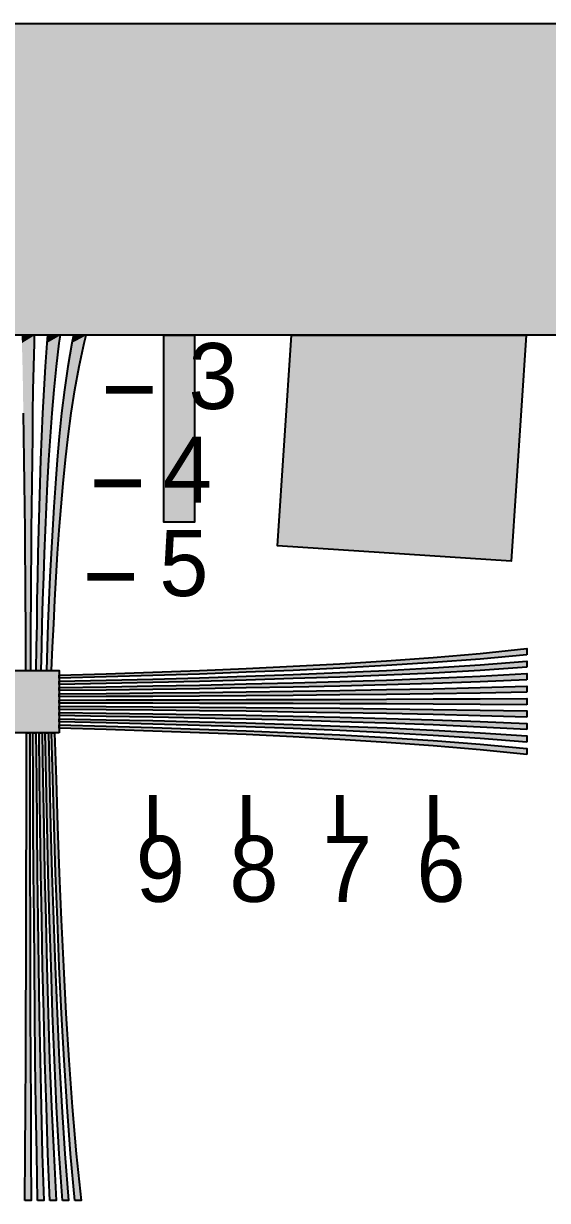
# Model space of a CAD drawing. Header units: millimetres. Extents: x 178 to 1404, y 24 to 984.
# Drawn here: x 351.2 to 485.6, y 682.3 to 984.2 of the extents above; entities that cross this region are included whole.
import ezdxf

# ---------------------------------------------------------------- set-up
doc = ezdxf.new("R2010")
doc.units = ezdxf.units.MM
for name, color, linetype in [('FRAME', 7, 'Continuous'), ('LABELS', 7, 'Continuous'), ('PERIPHERY', 7, 'Continuous'), ('SFR', 7, 'Continuous')]:
    doc.layers.add(name, color=color, linetype=linetype)

msp = doc.modelspace()

# ---------------------------------------------------------------- hatches: boundary and pattern name
at = {"layer": 'FRAME', "true_color": 0x000000}
h = msp.add_hatch(color=7, dxfattribs=at)
h.dxf.hatch_style = 1
h.paths.add_polyline_path([(177.8, 984.25), (1404.44, 984.25), (1404.44, 904.25), (177.8, 904.25), (177.8, 984.25)])
h = msp.add_hatch(color=7, dxfattribs=at)
h.dxf.hatch_style = 1
h.paths.add_polyline_path([(387.17, 904.25), (395.07, 904.25), (395.07, 856.27), (387.17, 856.27), (387.17, 904.25)])
at = {"layer": 'PERIPHERY', "true_color": 0x000000}
h = msp.add_hatch(color=7, dxfattribs=at)
h.dxf.hatch_style = 1
h.paths.add_polyline_path([(350.69, 904.25), (350.75, 902.26), (350.91, 896.26), (351.03, 890.26), (351.11, 884.26), (351.19, 878.26), (351.27, 872.26), (351.35, 866.26), (351.39, 860.26), (351.47, 854.26), (351.51, 848.26), (351.55, 842.26), (351.59, 836.26), (351.63, 830.26), (351.67, 824.26), (351.67, 818.26), (353.03, 818.26), (353.03, 824.26), (353.07, 830.26), (353.11, 836.26), (353.14, 842.26), (353.18, 848.26), (353.22, 854.26), (353.3, 860.26), (353.34, 866.26), (353.43, 872.26), (353.51, 878.26), (353.59, 884.26), (353.67, 890.26), (353.79, 896.26), (353.95, 902.26), (354, 904.25), (350.69, 904.25)])
h = msp.add_hatch(color=7, dxfattribs=at)
h.dxf.hatch_style = 1
h.paths.add_polyline_path([(357.32, 904.25), (357.15, 902.26), (356.7, 896.26), (356.34, 890.26), (356.02, 884.26), (355.78, 878.26), (355.54, 872.26), (355.34, 866.26), (355.18, 860.26), (355.02, 854.26), (354.86, 848.26), (354.74, 842.26), (354.62, 836.26), (354.54, 830.26), (354.42, 824.26), (354.34, 818.26), (355.66, 818.26), (355.82, 824.26), (355.98, 830.26), (356.14, 836.26), (356.34, 842.26), (356.55, 848.26), (356.79, 854.26), (357.06, 860.26), (357.34, 866.26), (357.66, 872.26), (358.07, 878.26), (358.51, 884.26), (359.02, 890.26), (359.63, 896.26), (360.35, 902.26), (360.64, 904.25), (357.32, 904.25)])
h = msp.add_hatch(color=7, dxfattribs=at)
h.dxf.hatch_style = 1
h.paths.add_polyline_path([(363.96, 904.25), (363.55, 902.26), (362.55, 896.26), (361.67, 890.26), (360.95, 884.26), (360.35, 878.26), (359.83, 872.26), (359.35, 866.26), (358.95, 860.26), (358.59, 854.26), (358.23, 848.26), (357.95, 842.26), (357.66, 836.26), (357.42, 830.26), (357.22, 824.26), (357.02, 818.26), (358.34, 818.26), (358.62, 824.26), (358.9, 830.26), (359.18, 836.26), (359.54, 842.26), (359.9, 848.26), (360.34, 854.26), (360.82, 860.26), (361.34, 866.26), (361.94, 872.26), (362.62, 878.26), (363.42, 884.26), (364.34, 890.26), (365.42, 896.26), (366.74, 902.26), (367.27, 904.25), (363.96, 904.25)])
h = msp.add_hatch(color=7, dxfattribs=at)
h.dxf.hatch_style = 1
h.paths.add_polyline_path([(480.34, 822.27), (468.34, 821.18), (456.34, 820.26), (444.34, 819.51), (432.34, 818.83), (420.34, 818.27), (408.34, 817.78), (396.34, 817.31), (384.34, 816.95), (372.34, 816.59), (360.34, 816.27), (360.34, 817.06), (372.34, 817.43), (384.34, 817.82), (396.34, 818.26), (408.34, 818.78), (420.34, 819.34), (432.34, 819.98), (444.34, 820.74), (456.34, 821.58), (468.34, 822.62), (480.34, 823.86), (480.34, 822.27)])
h = msp.add_hatch(color=7, dxfattribs=at)
h.dxf.hatch_style = 1
h.paths.add_polyline_path([(480.34, 819.06), (468.34, 818.26), (456.34, 817.59), (444.34, 817.03), (432.34, 816.55), (420.34, 816.15), (408.34, 815.79), (396.34, 815.43), (384.34, 815.15), (372.34, 814.91), (360.34, 814.66), (360.34, 815.47), (372.34, 815.74), (384.34, 816.03), (396.34, 816.38), (408.34, 816.78), (420.34, 817.19), (432.34, 817.7), (444.34, 818.26), (456.34, 818.94), (468.34, 819.7), (480.34, 820.66), (480.34, 819.06)])
h = msp.add_hatch(color=7, dxfattribs=at)
h.dxf.hatch_style = 1
h.paths.add_polyline_path([(360.35, 802.26), (344.34, 802.26), (344.34, 818.26), (360.35, 818.26), (360.35, 802.26)])
h = msp.add_hatch(color=7, dxfattribs=at)
h.dxf.hatch_style = 1
h.paths.add_polyline_path([(480.34, 815.87), (468.34, 815.35), (456.34, 814.95), (444.34, 814.58), (432.34, 814.26), (420.34, 813.98), (408.34, 813.78), (396.34, 813.54), (384.34, 813.39), (372.34, 813.23), (360.34, 813.07), (360.34, 813.86), (372.34, 814.07), (384.34, 814.27), (396.34, 814.51), (408.34, 814.79), (420.34, 815.07), (432.34, 815.43), (444.34, 815.79), (456.34, 816.27), (468.34, 816.83), (480.34, 817.46), (480.34, 815.87)])
h = msp.add_hatch(color=7, dxfattribs=at)
h.dxf.hatch_style = 1
h.paths.add_polyline_path([(480.34, 812.67), (468.34, 812.46), (456.34, 812.26), (444.34, 812.1), (432.34, 811.98), (420.34, 811.86), (408.34, 811.78), (396.34, 811.66), (384.34, 811.58), (372.34, 811.54), (360.34, 811.46), (360.34, 812.26), (372.34, 812.38), (384.34, 812.5), (396.34, 812.62), (408.34, 812.78), (420.34, 812.94), (432.34, 813.1), (444.34, 813.34), (456.34, 813.58), (468.34, 813.9), (480.34, 814.26), (480.34, 812.67)])
h = msp.add_hatch(color=7, dxfattribs=at)
h.dxf.hatch_style = 1
h.paths.add_polyline_path([(480.34, 809.47), (468.34, 809.55), (456.34, 809.58), (444.34, 809.67), (432.34, 809.71), (420.34, 809.74), (408.34, 809.79), (396.34, 809.79), (384.34, 809.82), (372.34, 809.82), (360.34, 809.86), (360.34, 810.66), (372.34, 810.7), (384.34, 810.7), (396.34, 810.74), (408.34, 810.78), (420.34, 810.78), (432.34, 810.82), (444.34, 810.86), (456.34, 810.94), (468.34, 810.98), (480.34, 811.06), (480.34, 809.47)])
h = msp.add_hatch(color=7, dxfattribs=at)
h.dxf.hatch_style = 1
h.paths.add_polyline_path([(480.34, 806.26), (468.34, 806.62), (456.34, 806.94), (444.34, 807.18), (432.34, 807.42), (420.34, 807.59), (408.34, 807.79), (396.34, 807.91), (384.34, 808.03), (372.34, 808.15), (360.34, 808.27), (360.34, 809.07), (372.34, 808.99), (384.34, 808.95), (396.34, 808.87), (408.34, 808.78), (420.34, 808.66), (432.34, 808.54), (444.34, 808.42), (456.34, 808.26), (468.34, 808.06), (480.34, 807.86), (480.34, 806.26)])
h = msp.add_hatch(color=7, dxfattribs=at)
h.dxf.hatch_style = 1
h.paths.add_polyline_path([(480.34, 803.07), (468.34, 803.71), (456.34, 804.27), (444.34, 804.74), (432.34, 805.1), (420.34, 805.46), (408.34, 805.78), (396.34, 806.03), (384.34, 806.27), (372.34, 806.47), (360.34, 806.67), (360.34, 807.47), (372.34, 807.31), (384.34, 807.15), (396.34, 806.99), (408.34, 806.79), (420.34, 806.55), (432.34, 806.27), (444.34, 805.95), (456.34, 805.59), (468.34, 805.19), (480.34, 804.67), (480.34, 803.07)])
h = msp.add_hatch(color=7, dxfattribs=at)
h.dxf.hatch_style = 1
h.paths.add_polyline_path([(480.34, 799.86), (468.34, 800.83), (456.34, 801.59), (444.34, 802.26), (432.34, 802.82), (420.34, 803.34), (408.34, 803.79), (396.34, 804.14), (384.34, 804.5), (372.34, 804.78), (360.34, 805.06), (360.34, 805.86), (372.34, 805.62), (384.34, 805.38), (396.34, 805.1), (408.34, 804.78), (420.34, 804.38), (432.34, 803.98), (444.34, 803.5), (456.34, 802.94), (468.34, 802.26), (480.34, 801.47), (480.34, 799.86)])
h = msp.add_hatch(color=7, dxfattribs=at)
h.dxf.hatch_style = 1
h.paths.add_polyline_path([(480.34, 796.66), (468.34, 797.9), (456.34, 798.94), (444.34, 799.78), (432.34, 800.54), (420.34, 801.18), (408.34, 801.78), (396.34, 802.26), (384.34, 802.71), (372.34, 803.11), (360.34, 803.46), (360.34, 804.27), (372.34, 803.94), (384.34, 803.58), (396.34, 803.22), (408.34, 802.78), (420.34, 802.26), (432.34, 801.7), (444.34, 801.02), (456.34, 800.26), (468.34, 799.35), (480.34, 798.27), (480.34, 796.66)])
h = msp.add_hatch(color=7, dxfattribs=at)
h.dxf.hatch_style = 1
h.paths.add_polyline_path([(351.54, 682.26), (351.62, 694.26), (351.66, 706.26), (351.74, 718.26), (351.78, 730.26), (351.82, 742.26), (351.86, 754.26), (351.86, 766.26), (351.9, 778.26), (351.9, 790.26), (351.94, 802.26), (352.74, 802.26), (352.78, 790.26), (352.78, 778.26), (352.82, 766.26), (352.86, 754.26), (352.86, 742.26), (352.9, 730.26), (352.94, 718.26), (353.02, 706.26), (353.06, 694.26), (353.14, 682.26), (351.54, 682.26)])
h = msp.add_hatch(color=7, dxfattribs=at)
h.dxf.hatch_style = 1
h.paths.add_polyline_path([(354.74, 682.26), (354.54, 694.26), (354.34, 706.26), (354.18, 718.26), (354.06, 730.26), (353.94, 742.26), (353.86, 754.26), (353.74, 766.26), (353.66, 778.26), (353.62, 790.26), (353.54, 802.26), (354.34, 802.26), (354.46, 790.26), (354.58, 778.26), (354.7, 766.26), (354.86, 754.26), (355.02, 742.26), (355.18, 730.26), (355.42, 718.26), (355.66, 706.26), (355.98, 694.26), (356.34, 682.26), (354.74, 682.26)])
h = msp.add_hatch(color=7, dxfattribs=at)
h.dxf.hatch_style = 1
h.paths.add_polyline_path([(357.94, 682.26), (357.42, 694.26), (357.02, 706.26), (356.66, 718.26), (356.34, 730.26), (356.06, 742.26), (355.86, 754.26), (355.62, 766.26), (355.46, 778.26), (355.3, 790.26), (355.14, 802.26), (355.94, 802.26), (356.14, 790.26), (356.34, 778.26), (356.58, 766.26), (356.86, 754.26), (357.14, 742.26), (357.5, 730.26), (357.86, 718.26), (358.34, 706.26), (358.9, 694.26), (359.54, 682.26), (357.94, 682.26)])
h = msp.add_hatch(color=7, dxfattribs=at)
h.dxf.hatch_style = 1
h.paths.add_polyline_path([(361.14, 682.26), (360.34, 694.26), (359.66, 706.26), (359.1, 718.26), (358.62, 730.26), (358.22, 742.26), (357.86, 754.26), (357.5, 766.26), (357.22, 778.26), (356.98, 790.26), (356.74, 802.26), (357.54, 802.26), (357.82, 790.26), (358.1, 778.26), (358.46, 766.26), (358.86, 754.26), (359.26, 742.26), (359.78, 730.26), (360.34, 718.26), (361.02, 706.26), (361.78, 694.26), (362.74, 682.26), (361.14, 682.26)])
h = msp.add_hatch(color=7, dxfattribs=at)
h.dxf.hatch_style = 1
h.paths.add_polyline_path([(364.34, 682.26), (363.26, 694.26), (362.34, 706.26), (361.58, 718.26), (360.9, 730.26), (360.34, 742.26), (359.86, 754.26), (359.38, 766.26), (359.02, 778.26), (358.66, 790.26), (358.34, 802.26), (359.14, 802.26), (359.5, 790.26), (359.9, 778.26), (360.34, 766.26), (360.86, 754.26), (361.42, 742.26), (362.06, 730.26), (362.82, 718.26), (363.66, 706.26), (364.7, 694.26), (365.94, 682.26), (364.34, 682.26)])
at = {"layer": 'SFR', "true_color": 0x000000}
h = msp.add_hatch(color=7, dxfattribs=at)
h.dxf.hatch_style = 1
h.paths.add_polyline_path([(480.21, 904.25), (476.35, 846.26), (416.35, 850.25), (419.95, 904.25), (480.21, 904.25)])

# ---------------------------------------------------------------- linework, layer by layer
at = {"layer": 'FRAME', "color": 250}
for points in [[(177.8, 984.25), (1404.44, 984.25), (1404.44, 904.25), (177.8, 904.25), (177.8, 984.25)], [(387.17, 904.25), (395.07, 904.25), (395.07, 856.27), (387.17, 856.27), (387.17, 904.25)]]:
    msp.add_lwpolyline(points, close=True, dxfattribs=at)
at = {"layer": 'FRAME', "color": 250, "true_color": 0x000000}
for points in [[(177.8, 984.25), (177.8, 904.25), (1404.44, 904.25)], [(1404.44, 904.25), (1404.44, 984.25), (177.8, 984.25)], [(387.17, 904.25), (387.17, 856.27), (395.07, 856.27)], [(395.07, 856.27), (395.07, 904.25), (387.17, 904.25)]]:
    msp.add_solid(points, dxfattribs=at)
at = {"layer": 'PERIPHERY', "color": 250}
msp.add_lwpolyline([(351.11, 884.26), (351.19, 878.26), (351.27, 872.26), (351.35, 866.26), (351.39, 860.26), (351.47, 854.26), (351.51, 848.26), (351.55, 842.26), (351.59, 836.26), (351.63, 830.26), (351.67, 824.26), (351.67, 818.26), (353.03, 818.26), (353.03, 824.26), (353.07, 830.26), (353.11, 836.26), (353.14, 842.26), (353.18, 848.26), (353.22, 854.26), (353.3, 860.26), (353.34, 866.26), (353.43, 872.26), (353.51, 878.26), (353.59, 884.26), (353.67, 890.26), (353.79, 896.26), (353.95, 902.26), (354, 904.25), (350.69, 904.25)], dxfattribs=at)
for points in [[(357.32, 904.25), (357.15, 902.26), (356.7, 896.26), (356.34, 890.26), (356.02, 884.26), (355.78, 878.26), (355.54, 872.26), (355.34, 866.26), (355.18, 860.26), (355.02, 854.26), (354.86, 848.26), (354.74, 842.26), (354.62, 836.26), (354.54, 830.26), (354.42, 824.26), (354.34, 818.26), (355.66, 818.26), (355.82, 824.26), (355.98, 830.26), (356.14, 836.26), (356.34, 842.26), (356.55, 848.26), (356.79, 854.26), (357.06, 860.26), (357.34, 866.26), (357.66, 872.26), (358.07, 878.26), (358.51, 884.26), (359.02, 890.26), (359.63, 896.26), (360.35, 902.26), (360.64, 904.25), (357.32, 904.25)], [(363.96, 904.25), (363.55, 902.26), (362.55, 896.26), (361.67, 890.26), (360.95, 884.26), (360.35, 878.26), (359.83, 872.26), (359.35, 866.26), (358.95, 860.26), (358.59, 854.26), (358.23, 848.26), (357.95, 842.26), (357.66, 836.26), (357.42, 830.26), (357.22, 824.26), (357.02, 818.26), (358.34, 818.26), (358.62, 824.26), (358.9, 830.26), (359.18, 836.26), (359.54, 842.26), (359.9, 848.26), (360.34, 854.26), (360.82, 860.26), (361.34, 866.26), (361.94, 872.26), (362.62, 878.26), (363.42, 884.26), (364.34, 890.26), (365.42, 896.26), (366.74, 902.26), (367.27, 904.25), (363.96, 904.25)], [(480.34, 822.27), (468.34, 821.18), (456.34, 820.26), (444.34, 819.51), (432.34, 818.83), (420.34, 818.27), (408.34, 817.78), (396.34, 817.31), (384.34, 816.95), (372.34, 816.59), (360.34, 816.27), (360.34, 817.06), (372.34, 817.43), (384.34, 817.82), (396.34, 818.26), (408.34, 818.78), (420.34, 819.34), (432.34, 819.98), (444.34, 820.74), (456.34, 821.58), (468.34, 822.62), (480.34, 823.86), (480.34, 822.27)], [(480.34, 819.06), (468.34, 818.26), (456.34, 817.59), (444.34, 817.03), (432.34, 816.55), (420.34, 816.15), (408.34, 815.79), (396.34, 815.43), (384.34, 815.15), (372.34, 814.91), (360.34, 814.66), (360.34, 815.47), (372.34, 815.74), (384.34, 816.03), (396.34, 816.38), (408.34, 816.78), (420.34, 817.19), (432.34, 817.7), (444.34, 818.26), (456.34, 818.94), (468.34, 819.7), (480.34, 820.66), (480.34, 819.06)], [(360.35, 802.26), (344.34, 802.26), (344.34, 818.26), (360.35, 818.26), (360.35, 802.26)], [(480.34, 815.87), (468.34, 815.35), (456.34, 814.95), (444.34, 814.58), (432.34, 814.26), (420.34, 813.98), (408.34, 813.78), (396.34, 813.54), (384.34, 813.39), (372.34, 813.23), (360.34, 813.07), (360.34, 813.86), (372.34, 814.07), (384.34, 814.27), (396.34, 814.51), (408.34, 814.79), (420.34, 815.07), (432.34, 815.43), (444.34, 815.79), (456.34, 816.27), (468.34, 816.83), (480.34, 817.46), (480.34, 815.87)], [(480.34, 812.67), (468.34, 812.46), (456.34, 812.26), (444.34, 812.1), (432.34, 811.98), (420.34, 811.86), (408.34, 811.78), (396.34, 811.66), (384.34, 811.58), (372.34, 811.54), (360.34, 811.46), (360.34, 812.26), (372.34, 812.38), (384.34, 812.5), (396.34, 812.62), (408.34, 812.78), (420.34, 812.94), (432.34, 813.1), (444.34, 813.34), (456.34, 813.58), (468.34, 813.9), (480.34, 814.26), (480.34, 812.67)], [(480.34, 809.47), (468.34, 809.55), (456.34, 809.58), (444.34, 809.67), (432.34, 809.71), (420.34, 809.74), (408.34, 809.79), (396.34, 809.79), (384.34, 809.82), (372.34, 809.82), (360.34, 809.86), (360.34, 810.66), (372.34, 810.7), (384.34, 810.7), (396.34, 810.74), (408.34, 810.78), (420.34, 810.78), (432.34, 810.82), (444.34, 810.86), (456.34, 810.94), (468.34, 810.98), (480.34, 811.06), (480.34, 809.47)], [(480.34, 806.26), (468.34, 806.62), (456.34, 806.94), (444.34, 807.18), (432.34, 807.42), (420.34, 807.59), (408.34, 807.79), (396.34, 807.91), (384.34, 808.03), (372.34, 808.15), (360.34, 808.27), (360.34, 809.07), (372.34, 808.99), (384.34, 808.95), (396.34, 808.87), (408.34, 808.78), (420.34, 808.66), (432.34, 808.54), (444.34, 808.42), (456.34, 808.26), (468.34, 808.06), (480.34, 807.86), (480.34, 806.26)], [(480.34, 803.07), (468.34, 803.71), (456.34, 804.27), (444.34, 804.74), (432.34, 805.1), (420.34, 805.46), (408.34, 805.78), (396.34, 806.03), (384.34, 806.27), (372.34, 806.47), (360.34, 806.67), (360.34, 807.47), (372.34, 807.31), (384.34, 807.15), (396.34, 806.99), (408.34, 806.79), (420.34, 806.55), (432.34, 806.27), (444.34, 805.95), (456.34, 805.59), (468.34, 805.19), (480.34, 804.67), (480.34, 803.07)], [(480.34, 799.86), (468.34, 800.83), (456.34, 801.59), (444.34, 802.26), (432.34, 802.82), (420.34, 803.34), (408.34, 803.79), (396.34, 804.14), (384.34, 804.5), (372.34, 804.78), (360.34, 805.06), (360.34, 805.86), (372.34, 805.62), (384.34, 805.38), (396.34, 805.1), (408.34, 804.78), (420.34, 804.38), (432.34, 803.98), (444.34, 803.5), (456.34, 802.94), (468.34, 802.26), (480.34, 801.47), (480.34, 799.86)], [(480.34, 796.66), (468.34, 797.9), (456.34, 798.94), (444.34, 799.78), (432.34, 800.54), (420.34, 801.18), (408.34, 801.78), (396.34, 802.26), (384.34, 802.71), (372.34, 803.11), (360.34, 803.46), (360.34, 804.27), (372.34, 803.94), (384.34, 803.58), (396.34, 803.22), (408.34, 802.78), (420.34, 802.26), (432.34, 801.7), (444.34, 801.02), (456.34, 800.26), (468.34, 799.35), (480.34, 798.27), (480.34, 796.66)], [(351.54, 682.26), (351.62, 694.26), (351.66, 706.26), (351.74, 718.26), (351.78, 730.26), (351.82, 742.26), (351.86, 754.26), (351.86, 766.26), (351.9, 778.26), (351.9, 790.26), (351.94, 802.26), (352.74, 802.26), (352.78, 790.26), (352.78, 778.26), (352.82, 766.26), (352.86, 754.26), (352.86, 742.26), (352.9, 730.26), (352.94, 718.26), (353.02, 706.26), (353.06, 694.26), (353.14, 682.26), (351.54, 682.26)], [(354.74, 682.26), (354.54, 694.26), (354.34, 706.26), (354.18, 718.26), (354.06, 730.26), (353.94, 742.26), (353.86, 754.26), (353.74, 766.26), (353.66, 778.26), (353.62, 790.26), (353.54, 802.26), (354.34, 802.26), (354.46, 790.26), (354.58, 778.26), (354.7, 766.26), (354.86, 754.26), (355.02, 742.26), (355.18, 730.26), (355.42, 718.26), (355.66, 706.26), (355.98, 694.26), (356.34, 682.26), (354.74, 682.26)], [(357.94, 682.26), (357.42, 694.26), (357.02, 706.26), (356.66, 718.26), (356.34, 730.26), (356.06, 742.26), (355.86, 754.26), (355.62, 766.26), (355.46, 778.26), (355.3, 790.26), (355.14, 802.26), (355.94, 802.26), (356.14, 790.26), (356.34, 778.26), (356.58, 766.26), (356.86, 754.26), (357.14, 742.26), (357.5, 730.26), (357.86, 718.26), (358.34, 706.26), (358.9, 694.26), (359.54, 682.26), (357.94, 682.26)], [(361.14, 682.26), (360.34, 694.26), (359.66, 706.26), (359.1, 718.26), (358.62, 730.26), (358.22, 742.26), (357.86, 754.26), (357.5, 766.26), (357.22, 778.26), (356.98, 790.26), (356.74, 802.26), (357.54, 802.26), (357.82, 790.26), (358.1, 778.26), (358.46, 766.26), (358.86, 754.26), (359.26, 742.26), (359.78, 730.26), (360.34, 718.26), (361.02, 706.26), (361.78, 694.26), (362.74, 682.26), (361.14, 682.26)], [(364.34, 682.26), (363.26, 694.26), (362.34, 706.26), (361.58, 718.26), (360.9, 730.26), (360.34, 742.26), (359.86, 754.26), (359.38, 766.26), (359.02, 778.26), (358.66, 790.26), (358.34, 802.26), (359.14, 802.26), (359.5, 790.26), (359.9, 778.26), (360.34, 766.26), (360.86, 754.26), (361.42, 742.26), (362.06, 730.26), (362.82, 718.26), (363.66, 706.26), (364.7, 694.26), (365.94, 682.26), (364.34, 682.26)]]:
    msp.add_lwpolyline(points, close=True, dxfattribs=at)
at = {"layer": 'PERIPHERY', "color": 250, "lineweight": 35, "const_width": 2}
for points in [[(372.35, 890.26), (384.35, 890.26)], [(369.35, 866.26), (381.35, 866.26)], [(367.55, 842.26), (379.55, 842.26)], [(384.35, 774.26), (384.35, 786.26)], [(408.35, 774.26), (408.35, 786.26)], [(432.35, 774.26), (432.35, 786.26)], [(456.34, 774.26), (456.34, 786.26)]]:
    msp.add_lwpolyline(points, dxfattribs=at)
at = {"layer": 'PERIPHERY', "color": 250, "true_color": 0x000000}
for points in [[(354, 904.25), (350.69, 904.25), (350.75, 902.26)], [(354, 904.25), (350.75, 902.26), (350.91, 896.26)], [(354, 904.25), (350.91, 896.26), (351.03, 890.26)], [(354, 904.25), (351.03, 890.26), (351.11, 884.26)], [(354, 904.25), (351.11, 884.26), (351.19, 878.26)], [(354, 904.25), (351.19, 878.26), (351.27, 872.26)], [(354, 904.25), (351.27, 872.26), (351.35, 866.26)], [(354, 904.25), (351.35, 866.26), (351.39, 860.26)], [(354, 904.25), (351.39, 860.26), (351.47, 854.26)], [(354, 904.25), (351.47, 854.26), (351.51, 848.26)], [(354, 904.25), (351.51, 848.26), (351.55, 842.26)], [(354, 904.25), (351.55, 842.26), (351.59, 836.26)], [(354, 904.25), (351.59, 836.26), (351.63, 830.26)], [(354, 904.25), (351.63, 830.26), (351.67, 824.26)], [(354, 904.25), (351.67, 824.26), (351.67, 818.26)], [(354, 904.25), (351.67, 818.26), (353.79, 896.26)], [(360.64, 904.25), (355.78, 878.26), (355.54, 872.26)], [(355.54, 872.26), (360.35, 902.26), (360.64, 904.25)], [(360.64, 904.25), (356.02, 884.26), (355.78, 878.26)], [(360.64, 904.25), (356.34, 890.26), (356.02, 884.26)], [(360.64, 904.25), (356.7, 896.26), (356.34, 890.26)], [(360.64, 904.25), (357.15, 902.26), (356.7, 896.26)], [(360.64, 904.25), (357.32, 904.25), (357.15, 902.26)], [(367.27, 904.25), (361.67, 890.26), (360.95, 884.26)], [(360.95, 884.26), (366.74, 902.26), (367.27, 904.25)], [(367.27, 904.25), (362.55, 896.26), (361.67, 890.26)], [(367.27, 904.25), (363.55, 902.26), (362.55, 896.26)], [(367.27, 904.25), (363.96, 904.25), (363.55, 902.26)], [(355.54, 872.26), (359.63, 896.26), (360.35, 902.26)], [(360.95, 884.26), (365.42, 896.26), (366.74, 902.26)], [(351.67, 818.26), (353.67, 890.26), (353.79, 896.26)], [(355.54, 872.26), (359.02, 890.26), (359.63, 896.26)], [(360.95, 884.26), (364.34, 890.26), (365.42, 896.26)], [(351.67, 818.26), (353.59, 884.26), (353.67, 890.26)], [(355.54, 872.26), (358.51, 884.26), (359.02, 890.26)], [(360.95, 884.26), (363.42, 884.26), (364.34, 890.26)], [(351.67, 818.26), (353.51, 878.26), (353.59, 884.26)], [(355.54, 872.26), (358.07, 878.26), (358.51, 884.26)], [(360.95, 884.26), (357.22, 824.26), (357.02, 818.26)], [(360.95, 884.26), (357.02, 818.26), (358.34, 818.26)], [(360.95, 884.26), (357.42, 830.26), (357.22, 824.26)], [(360.95, 884.26), (357.66, 836.26), (357.42, 830.26)], [(360.95, 884.26), (357.95, 842.26), (357.66, 836.26)], [(360.95, 884.26), (358.23, 848.26), (357.95, 842.26)], [(360.95, 884.26), (358.59, 854.26), (358.23, 848.26)], [(360.95, 884.26), (358.34, 818.26), (358.62, 824.26)], [(360.95, 884.26), (358.95, 860.26), (358.59, 854.26)], [(360.95, 884.26), (358.62, 824.26), (358.9, 830.26)], [(360.95, 884.26), (358.9, 830.26), (359.18, 836.26)], [(360.95, 884.26), (359.35, 866.26), (358.95, 860.26)], [(360.95, 884.26), (359.18, 836.26), (359.54, 842.26)], [(360.95, 884.26), (359.83, 872.26), (359.35, 866.26)], [(360.95, 884.26), (359.54, 842.26), (359.9, 848.26)], [(360.95, 884.26), (360.35, 878.26), (359.83, 872.26)], [(360.95, 884.26), (359.9, 848.26), (360.34, 854.26)], [(360.95, 884.26), (360.34, 854.26), (360.82, 860.26)], [(360.95, 884.26), (360.82, 860.26), (361.34, 866.26)], [(360.95, 884.26), (361.34, 866.26), (361.94, 872.26)], [(360.95, 884.26), (361.94, 872.26), (362.62, 878.26)], [(360.95, 884.26), (362.62, 878.26), (363.42, 884.26)], [(351.67, 818.26), (353.43, 872.26), (353.51, 878.26)], [(355.54, 872.26), (357.66, 872.26), (358.07, 878.26)], [(351.67, 818.26), (353.34, 866.26), (353.43, 872.26)], [(355.54, 872.26), (354.42, 824.26), (354.34, 818.26)], [(355.54, 872.26), (354.34, 818.26), (355.66, 818.26)], [(355.54, 872.26), (354.54, 830.26), (354.42, 824.26)], [(355.54, 872.26), (354.62, 836.26), (354.54, 830.26)], [(355.54, 872.26), (354.74, 842.26), (354.62, 836.26)], [(355.54, 872.26), (354.86, 848.26), (354.74, 842.26)], [(355.54, 872.26), (355.02, 854.26), (354.86, 848.26)], [(355.54, 872.26), (355.18, 860.26), (355.02, 854.26)], [(355.54, 872.26), (355.34, 866.26), (355.18, 860.26)], [(355.54, 872.26), (355.66, 818.26), (355.82, 824.26)], [(355.54, 872.26), (355.82, 824.26), (355.98, 830.26)], [(355.54, 872.26), (355.98, 830.26), (356.14, 836.26)], [(355.54, 872.26), (356.14, 836.26), (356.34, 842.26)], [(355.54, 872.26), (356.34, 842.26), (356.55, 848.26)], [(355.54, 872.26), (356.55, 848.26), (356.79, 854.26)], [(355.54, 872.26), (356.79, 854.26), (357.06, 860.26)], [(355.54, 872.26), (357.06, 860.26), (357.34, 866.26)], [(355.54, 872.26), (357.34, 866.26), (357.66, 872.26)], [(351.67, 818.26), (353.3, 860.26), (353.34, 866.26)], [(351.67, 818.26), (353.22, 854.26), (353.3, 860.26)], [(351.67, 818.26), (353.18, 848.26), (353.22, 854.26)], [(351.67, 818.26), (353.14, 842.26), (353.18, 848.26)], [(351.67, 818.26), (353.11, 836.26), (353.14, 842.26)], [(351.67, 818.26), (353.07, 830.26), (353.11, 836.26)], [(351.67, 818.26), (353.03, 824.26), (353.07, 830.26)], [(351.67, 818.26), (353.03, 818.26), (353.03, 824.26)], [(480.34, 822.27), (420.34, 819.34), (360.34, 816.27)], [(480.34, 822.27), (360.34, 816.27), (372.34, 816.59)], [(480.34, 822.27), (372.34, 816.59), (384.34, 816.95)], [(480.34, 822.27), (384.34, 816.95), (396.34, 817.31)], [(480.34, 822.27), (396.34, 817.31), (408.34, 817.78)], [(480.34, 822.27), (408.34, 817.78), (420.34, 818.27)], [(480.34, 822.27), (432.34, 819.98), (420.34, 819.34)], [(480.34, 822.27), (420.34, 818.27), (432.34, 818.83)], [(480.34, 822.27), (444.34, 820.74), (432.34, 819.98)], [(480.34, 822.27), (432.34, 818.83), (444.34, 819.51)], [(480.34, 822.27), (456.34, 821.58), (444.34, 820.74)], [(480.34, 822.27), (444.34, 819.51), (456.34, 820.26)], [(480.34, 822.27), (468.34, 822.62), (456.34, 821.58)], [(456.34, 820.26), (468.34, 821.18), (480.34, 822.27)], [(480.34, 822.27), (480.34, 823.86), (468.34, 822.62)], [(420.34, 819.34), (408.34, 818.78), (360.34, 816.27)], [(480.34, 819.06), (396.34, 816.38), (360.34, 814.66)], [(480.34, 819.06), (360.34, 814.66), (372.34, 814.91)], [(408.34, 818.78), (396.34, 818.26), (360.34, 816.27)], [(480.34, 819.06), (372.34, 814.91), (384.34, 815.15)], [(480.34, 819.06), (384.34, 815.15), (396.34, 815.43)], [(480.34, 819.06), (408.34, 816.78), (396.34, 816.38)], [(480.34, 819.06), (396.34, 815.43), (408.34, 815.79)], [(480.34, 819.06), (420.34, 817.19), (408.34, 816.78)], [(480.34, 819.06), (408.34, 815.79), (420.34, 816.15)], [(480.34, 819.06), (432.34, 817.7), (420.34, 817.19)], [(480.34, 819.06), (420.34, 816.15), (432.34, 816.55)], [(480.34, 819.06), (444.34, 818.26), (432.34, 817.7)], [(480.34, 819.06), (432.34, 816.55), (444.34, 817.03)], [(480.34, 819.06), (456.34, 818.94), (444.34, 818.26)], [(480.34, 819.06), (444.34, 817.03), (456.34, 817.59)], [(480.34, 819.06), (468.34, 819.7), (456.34, 818.94)], [(456.34, 817.59), (468.34, 818.26), (480.34, 819.06)], [(480.34, 819.06), (480.34, 820.66), (468.34, 819.7)], [(360.35, 802.26), (360.35, 818.26), (344.34, 818.26)], [(344.34, 818.26), (344.34, 802.26), (360.35, 802.26)], [(396.34, 818.26), (384.34, 817.82), (360.34, 816.27)], [(384.34, 817.82), (372.34, 817.43), (360.34, 816.27)], [(372.34, 817.43), (360.34, 817.06), (360.34, 816.27)], [(396.34, 816.38), (384.34, 816.03), (360.34, 814.66)], [(384.34, 816.03), (372.34, 815.74), (360.34, 814.66)], [(480.34, 815.87), (372.34, 814.07), (360.34, 813.86)], [(480.34, 815.87), (360.34, 813.86), (360.34, 813.07)], [(480.34, 815.87), (360.34, 813.07), (372.34, 813.23)], [(372.34, 815.74), (360.34, 815.47), (360.34, 814.66)], [(480.34, 815.87), (384.34, 814.27), (372.34, 814.07)], [(480.34, 815.87), (372.34, 813.23), (384.34, 813.39)], [(480.34, 815.87), (396.34, 814.51), (384.34, 814.27)], [(480.34, 815.87), (384.34, 813.39), (396.34, 813.54)], [(480.34, 815.87), (408.34, 814.79), (396.34, 814.51)], [(480.34, 815.87), (396.34, 813.54), (408.34, 813.78)], [(480.34, 815.87), (420.34, 815.07), (408.34, 814.79)], [(480.34, 815.87), (408.34, 813.78), (420.34, 813.98)], [(480.34, 815.87), (432.34, 815.43), (420.34, 815.07)], [(480.34, 815.87), (420.34, 813.98), (432.34, 814.26)], [(480.34, 815.87), (444.34, 815.79), (432.34, 815.43)], [(480.34, 815.87), (432.34, 814.26), (444.34, 814.58)], [(480.34, 815.87), (456.34, 816.27), (444.34, 815.79)], [(480.34, 815.87), (444.34, 814.58), (456.34, 814.95)], [(480.34, 815.87), (468.34, 816.83), (456.34, 816.27)], [(456.34, 814.95), (468.34, 815.35), (480.34, 815.87)], [(480.34, 815.87), (480.34, 817.46), (468.34, 816.83)], [(480.34, 812.67), (372.34, 812.38), (360.34, 812.26)], [(480.34, 812.67), (360.34, 812.26), (360.34, 811.46)], [(480.34, 812.67), (360.34, 811.46), (372.34, 811.54)], [(480.34, 812.67), (384.34, 812.5), (372.34, 812.38)], [(480.34, 812.67), (372.34, 811.54), (384.34, 811.58)], [(480.34, 812.67), (396.34, 812.62), (384.34, 812.5)], [(480.34, 812.67), (384.34, 811.58), (396.34, 811.66)], [(480.34, 812.67), (408.34, 812.78), (396.34, 812.62)], [(480.34, 812.67), (396.34, 811.66), (408.34, 811.78)], [(480.34, 812.67), (420.34, 812.94), (408.34, 812.78)], [(480.34, 812.67), (408.34, 811.78), (420.34, 811.86)], [(480.34, 812.67), (432.34, 813.1), (420.34, 812.94)], [(480.34, 812.67), (420.34, 811.86), (432.34, 811.98)], [(480.34, 812.67), (444.34, 813.34), (432.34, 813.1)], [(480.34, 812.67), (432.34, 811.98), (444.34, 812.1)], [(480.34, 812.67), (456.34, 813.58), (444.34, 813.34)], [(480.34, 812.67), (444.34, 812.1), (456.34, 812.26)], [(480.34, 812.67), (468.34, 813.9), (456.34, 813.58)], [(456.34, 812.26), (468.34, 812.46), (480.34, 812.67)], [(480.34, 812.67), (480.34, 814.26), (468.34, 813.9)], [(480.34, 809.47), (372.34, 810.7), (360.34, 810.66)], [(360.34, 810.66), (360.34, 809.86), (372.34, 809.82)], [(360.34, 810.66), (372.34, 809.82), (384.34, 809.82)], [(360.34, 810.66), (384.34, 809.82), (396.34, 809.79)], [(360.34, 810.66), (396.34, 809.79), (408.34, 809.79)], [(360.34, 810.66), (408.34, 809.79), (420.34, 809.74)], [(360.34, 810.66), (420.34, 809.74), (432.34, 809.71)], [(360.34, 810.66), (432.34, 809.71), (444.34, 809.67)], [(360.34, 810.66), (444.34, 809.67), (456.34, 809.58)], [(360.34, 810.66), (456.34, 809.58), (468.34, 809.55)], [(360.34, 810.66), (468.34, 809.55), (480.34, 809.47)], [(480.34, 809.47), (384.34, 810.7), (372.34, 810.7)], [(480.34, 809.47), (396.34, 810.74), (384.34, 810.7)], [(480.34, 809.47), (408.34, 810.78), (396.34, 810.74)], [(480.34, 809.47), (420.34, 810.78), (408.34, 810.78)], [(480.34, 809.47), (432.34, 810.82), (420.34, 810.78)], [(480.34, 809.47), (444.34, 810.86), (432.34, 810.82)], [(480.34, 809.47), (456.34, 810.94), (444.34, 810.86)], [(480.34, 809.47), (468.34, 810.98), (456.34, 810.94)], [(480.34, 809.47), (480.34, 811.06), (468.34, 810.98)], [(372.34, 808.99), (360.34, 809.07), (360.34, 808.27)], [(396.34, 808.87), (372.34, 808.99), (360.34, 808.27)], [(396.34, 808.87), (360.34, 808.27), (372.34, 808.15)], [(420.34, 806.55), (372.34, 807.31), (360.34, 807.47)], [(420.34, 806.55), (360.34, 807.47), (360.34, 806.67)], [(420.34, 806.55), (360.34, 806.67), (372.34, 806.47)], [(396.34, 808.87), (384.34, 808.95), (372.34, 808.99)], [(396.34, 808.87), (372.34, 808.15), (384.34, 808.03)], [(420.34, 806.55), (384.34, 807.15), (372.34, 807.31)], [(420.34, 806.55), (372.34, 806.47), (384.34, 806.27)], [(396.34, 808.87), (384.34, 808.03), (396.34, 807.91)], [(420.34, 806.55), (396.34, 806.99), (384.34, 807.15)], [(420.34, 806.55), (384.34, 806.27), (396.34, 806.03)], [(480.34, 806.26), (408.34, 808.78), (396.34, 808.87)], [(396.34, 808.87), (396.34, 807.91), (408.34, 807.79)], [(396.34, 808.87), (408.34, 807.79), (420.34, 807.59)], [(396.34, 808.87), (420.34, 807.59), (432.34, 807.42)], [(396.34, 808.87), (432.34, 807.42), (444.34, 807.18)], [(396.34, 808.87), (444.34, 807.18), (456.34, 806.94)], [(396.34, 808.87), (456.34, 806.94), (468.34, 806.62)], [(396.34, 808.87), (468.34, 806.62), (480.34, 806.26)], [(420.34, 806.55), (408.34, 806.79), (396.34, 806.99)], [(420.34, 806.55), (396.34, 806.03), (408.34, 805.78)], [(480.34, 806.26), (420.34, 808.66), (408.34, 808.78)], [(420.34, 806.55), (408.34, 805.78), (420.34, 805.46)], [(480.34, 806.26), (432.34, 808.54), (420.34, 808.66)], [(480.34, 803.07), (432.34, 806.27), (420.34, 806.55)], [(420.34, 806.55), (420.34, 805.46), (432.34, 805.1)], [(420.34, 806.55), (432.34, 805.1), (444.34, 804.74)], [(420.34, 806.55), (444.34, 804.74), (456.34, 804.27)], [(420.34, 806.55), (456.34, 804.27), (468.34, 803.71)], [(420.34, 806.55), (468.34, 803.71), (480.34, 803.07)], [(480.34, 806.26), (444.34, 808.42), (432.34, 808.54)], [(480.34, 806.26), (456.34, 808.26), (444.34, 808.42)], [(480.34, 806.26), (468.34, 808.06), (456.34, 808.26)], [(480.34, 806.26), (480.34, 807.86), (468.34, 808.06)], [(432.34, 803.98), (372.34, 805.62), (360.34, 805.86)], [(432.34, 803.98), (360.34, 805.86), (360.34, 805.06)], [(432.34, 803.98), (360.34, 805.06), (372.34, 804.78)], [(432.34, 801.7), (372.34, 803.94), (360.34, 804.27)], [(432.34, 801.7), (360.34, 804.27), (360.34, 803.46)], [(432.34, 801.7), (360.34, 803.46), (372.34, 803.11)], [(432.34, 803.98), (384.34, 805.38), (372.34, 805.62)], [(432.34, 803.98), (372.34, 804.78), (384.34, 804.5)], [(432.34, 801.7), (384.34, 803.58), (372.34, 803.94)], [(432.34, 803.98), (396.34, 805.1), (384.34, 805.38)], [(432.34, 803.98), (384.34, 804.5), (396.34, 804.14)], [(432.34, 801.7), (396.34, 803.22), (384.34, 803.58)], [(420.34, 804.38), (408.34, 804.78), (396.34, 805.1)], [(432.34, 803.98), (420.34, 804.38), (396.34, 805.1)], [(432.34, 803.98), (396.34, 804.14), (408.34, 803.79)], [(432.34, 803.98), (408.34, 803.79), (420.34, 803.34)], [(432.34, 803.98), (420.34, 803.34), (432.34, 802.82)], [(480.34, 803.07), (444.34, 805.95), (432.34, 806.27)], [(480.34, 799.86), (444.34, 803.5), (432.34, 803.98)], [(432.34, 803.98), (432.34, 802.82), (444.34, 802.26)], [(432.34, 803.98), (444.34, 802.26), (456.34, 801.59)], [(432.34, 803.98), (456.34, 801.59), (468.34, 800.83)], [(432.34, 803.98), (468.34, 800.83), (480.34, 799.86)], [(480.34, 803.07), (456.34, 805.59), (444.34, 805.95)], [(480.34, 799.86), (456.34, 802.94), (444.34, 803.5)], [(480.34, 803.07), (468.34, 805.19), (456.34, 805.59)], [(480.34, 803.07), (480.34, 804.67), (468.34, 805.19)], [(351.54, 682.26), (352.78, 790.26), (352.74, 802.26)], [(352.74, 802.26), (351.62, 694.26), (351.54, 682.26)], [(352.74, 802.26), (351.66, 706.26), (351.62, 694.26)], [(352.74, 802.26), (351.74, 718.26), (351.66, 706.26)], [(352.74, 802.26), (351.78, 730.26), (351.74, 718.26)], [(352.74, 802.26), (351.82, 742.26), (351.78, 730.26)], [(352.74, 802.26), (351.86, 754.26), (351.82, 742.26)], [(352.74, 802.26), (351.9, 778.26), (351.86, 766.26)], [(352.74, 802.26), (351.86, 766.26), (351.86, 754.26)], [(352.74, 802.26), (351.94, 802.26), (351.9, 790.26)], [(352.74, 802.26), (351.9, 790.26), (351.9, 778.26)], [(354.74, 682.26), (354.34, 802.26), (353.54, 802.26)], [(354.74, 682.26), (353.54, 802.26), (353.62, 790.26)], [(354.74, 682.26), (354.46, 790.26), (354.34, 802.26)], [(357.94, 682.26), (355.94, 802.26), (355.14, 802.26)], [(357.94, 682.26), (355.14, 802.26), (355.3, 790.26)], [(357.94, 682.26), (356.14, 790.26), (355.94, 802.26)], [(357.82, 790.26), (357.54, 802.26), (356.74, 802.26)], [(358.1, 778.26), (357.82, 790.26), (356.74, 802.26)], [(358.46, 766.26), (358.1, 778.26), (356.74, 802.26)], [(361.14, 682.26), (358.46, 766.26), (356.74, 802.26)], [(361.14, 682.26), (356.74, 802.26), (356.98, 790.26)], [(359.5, 790.26), (359.14, 802.26), (358.34, 802.26)], [(359.9, 778.26), (359.5, 790.26), (358.34, 802.26)], [(360.34, 766.26), (359.9, 778.26), (358.34, 802.26)], [(360.86, 754.26), (360.34, 766.26), (358.34, 802.26)], [(361.42, 742.26), (360.86, 754.26), (358.34, 802.26)], [(364.34, 682.26), (361.42, 742.26), (358.34, 802.26)], [(364.34, 682.26), (358.34, 802.26), (358.66, 790.26)], [(432.34, 801.7), (372.34, 803.11), (384.34, 802.71)], [(432.34, 801.7), (384.34, 802.71), (396.34, 802.26)], [(432.34, 801.7), (408.34, 802.78), (396.34, 803.22)], [(432.34, 801.7), (396.34, 802.26), (408.34, 801.78)], [(432.34, 801.7), (420.34, 802.26), (408.34, 802.78)], [(432.34, 801.7), (408.34, 801.78), (420.34, 801.18)], [(432.34, 801.7), (420.34, 801.18), (432.34, 800.54)], [(480.34, 796.66), (444.34, 801.02), (432.34, 801.7)], [(432.34, 801.7), (432.34, 800.54), (444.34, 799.78)], [(432.34, 801.7), (444.34, 799.78), (456.34, 798.94)], [(432.34, 801.7), (456.34, 798.94), (468.34, 797.9)], [(432.34, 801.7), (468.34, 797.9), (480.34, 796.66)], [(480.34, 796.66), (456.34, 800.26), (444.34, 801.02)], [(480.34, 799.86), (468.34, 802.26), (456.34, 802.94)], [(480.34, 799.86), (480.34, 801.47), (468.34, 802.26)], [(480.34, 796.66), (468.34, 799.35), (456.34, 800.26)], [(480.34, 796.66), (480.34, 798.27), (468.34, 799.35)], [(351.54, 682.26), (352.78, 778.26), (352.78, 790.26)], [(354.74, 682.26), (353.62, 790.26), (353.66, 778.26)], [(354.74, 682.26), (354.58, 778.26), (354.46, 790.26)], [(357.94, 682.26), (355.3, 790.26), (355.46, 778.26)], [(357.94, 682.26), (356.34, 778.26), (356.14, 790.26)], [(361.14, 682.26), (356.98, 790.26), (357.22, 778.26)], [(364.34, 682.26), (358.66, 790.26), (359.02, 778.26)], [(351.54, 682.26), (352.82, 766.26), (352.78, 778.26)], [(354.74, 682.26), (353.66, 778.26), (353.74, 766.26)], [(354.74, 682.26), (354.7, 766.26), (354.58, 778.26)], [(357.94, 682.26), (355.46, 778.26), (355.62, 766.26)], [(357.94, 682.26), (356.58, 766.26), (356.34, 778.26)], [(361.14, 682.26), (357.22, 778.26), (357.5, 766.26)], [(364.34, 682.26), (359.02, 778.26), (359.38, 766.26)], [(351.54, 682.26), (352.86, 754.26), (352.82, 766.26)], [(354.74, 682.26), (353.74, 766.26), (353.86, 754.26)], [(354.74, 682.26), (354.86, 754.26), (354.7, 766.26)], [(357.94, 682.26), (355.62, 766.26), (355.86, 754.26)], [(357.94, 682.26), (356.86, 754.26), (356.58, 766.26)], [(361.14, 682.26), (357.5, 766.26), (357.86, 754.26)], [(361.14, 682.26), (358.86, 754.26), (358.46, 766.26)], [(364.34, 682.26), (359.38, 766.26), (359.86, 754.26)], [(351.54, 682.26), (352.86, 742.26), (352.86, 754.26)], [(354.74, 682.26), (353.86, 754.26), (353.94, 742.26)], [(354.74, 682.26), (355.02, 742.26), (354.86, 754.26)], [(357.94, 682.26), (355.86, 754.26), (356.06, 742.26)], [(357.94, 682.26), (357.14, 742.26), (356.86, 754.26)], [(361.14, 682.26), (357.86, 754.26), (358.22, 742.26)], [(361.14, 682.26), (359.26, 742.26), (358.86, 754.26)], [(364.34, 682.26), (359.86, 754.26), (360.34, 742.26)], [(351.54, 682.26), (352.9, 730.26), (352.86, 742.26)], [(354.74, 682.26), (353.94, 742.26), (354.06, 730.26)], [(354.74, 682.26), (355.18, 730.26), (355.02, 742.26)], [(357.94, 682.26), (356.06, 742.26), (356.34, 730.26)], [(357.94, 682.26), (357.5, 730.26), (357.14, 742.26)], [(361.14, 682.26), (358.22, 742.26), (358.62, 730.26)], [(361.14, 682.26), (359.78, 730.26), (359.26, 742.26)], [(364.34, 682.26), (360.34, 742.26), (360.9, 730.26)], [(364.34, 682.26), (362.06, 730.26), (361.42, 742.26)], [(351.54, 682.26), (352.94, 718.26), (352.9, 730.26)], [(354.74, 682.26), (354.06, 730.26), (354.18, 718.26)], [(354.74, 682.26), (355.42, 718.26), (355.18, 730.26)], [(357.94, 682.26), (356.34, 730.26), (356.66, 718.26)], [(357.94, 682.26), (357.86, 718.26), (357.5, 730.26)], [(361.14, 682.26), (358.62, 730.26), (359.1, 718.26)], [(361.14, 682.26), (360.34, 718.26), (359.78, 730.26)], [(364.34, 682.26), (360.9, 730.26), (361.58, 718.26)], [(364.34, 682.26), (362.82, 718.26), (362.06, 730.26)], [(351.54, 682.26), (353.02, 706.26), (352.94, 718.26)], [(354.74, 682.26), (354.18, 718.26), (354.34, 706.26)], [(354.74, 682.26), (355.66, 706.26), (355.42, 718.26)], [(357.94, 682.26), (356.66, 718.26), (357.02, 706.26)], [(357.94, 682.26), (358.34, 706.26), (357.86, 718.26)], [(361.14, 682.26), (359.1, 718.26), (359.66, 706.26)], [(361.14, 682.26), (361.02, 706.26), (360.34, 718.26)], [(364.34, 682.26), (361.58, 718.26), (362.34, 706.26)], [(364.34, 682.26), (363.66, 706.26), (362.82, 718.26)], [(351.54, 682.26), (353.06, 694.26), (353.02, 706.26)], [(354.34, 706.26), (354.54, 694.26), (354.74, 682.26)], [(354.74, 682.26), (355.98, 694.26), (355.66, 706.26)], [(357.02, 706.26), (357.42, 694.26), (357.94, 682.26)], [(357.94, 682.26), (358.9, 694.26), (358.34, 706.26)], [(359.66, 706.26), (360.34, 694.26), (361.14, 682.26)], [(361.14, 682.26), (361.78, 694.26), (361.02, 706.26)], [(362.34, 706.26), (363.26, 694.26), (364.34, 682.26)], [(364.34, 682.26), (364.7, 694.26), (363.66, 706.26)], [(351.54, 682.26), (353.14, 682.26), (353.06, 694.26)], [(354.74, 682.26), (356.34, 682.26), (355.98, 694.26)], [(357.94, 682.26), (359.54, 682.26), (358.9, 694.26)], [(361.14, 682.26), (362.74, 682.26), (361.78, 694.26)], [(364.34, 682.26), (365.94, 682.26), (364.7, 694.26)]]:
    msp.add_solid(points, dxfattribs=at)
at = {"layer": 'SFR', "color": 250}
msp.add_lwpolyline([(480.21, 904.25), (476.35, 846.26), (416.35, 850.25), (419.95, 904.25), (480.21, 904.25)], close=True, dxfattribs=at)
at = {"layer": 'SFR', "color": 250, "true_color": 0x000000}
for points in [[(480.21, 904.25), (419.95, 904.25), (416.35, 850.25)], [(416.35, 850.25), (476.35, 846.26), (480.21, 904.25)]]:
    msp.add_solid(points, dxfattribs=at)

# ---------------------------------------------------------------- texts
at = {"layer": 'LABELS', "color": 250}
for s, p in [('3', (393.51, 885.34)), ('4', (386.94, 861.34)), ('5', (386.02, 837.34)), ('9', (380, 758.88)), ('8', (404, 758.88)), ('7', (428, 758.88)), ('6', (452, 758.88))]:
    msp.add_text(s, height=16.93, dxfattribs=at).set_placement(p)

doc.saveas('drawing.dxf')
